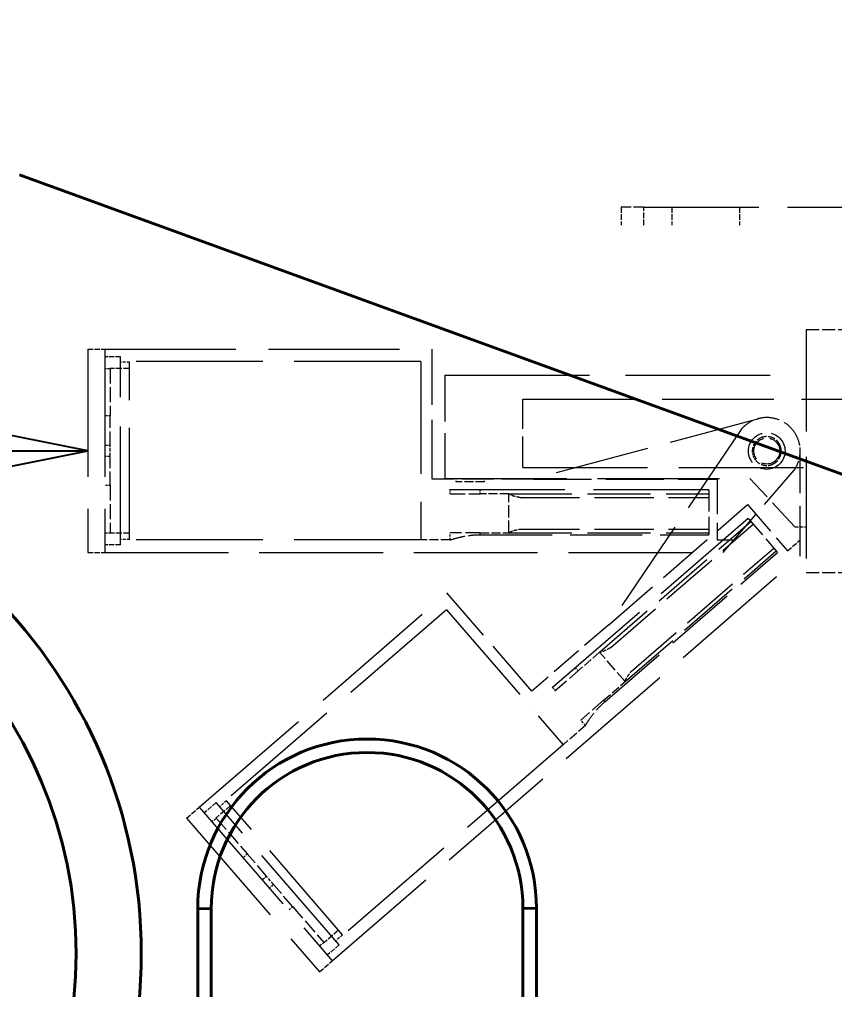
# Model space of a CAD drawing. Header units: millimetres. Extents: x 0 to 4205, y 0 to 2970.
# Drawn here: x 1498.4 to 1570.6, y 1219.6 to 1305.5 of the extents above; entities that cross this region are included whole.
import ezdxf

# ---------------------------------------------------------------- set-up
doc = ezdxf.new("R2010")
doc.units = ezdxf.units.MM
doc.header["$LTSCALE"] = 5
doc.linetypes.add('DASHED', pattern=[0.2067, 0.1654, -0.0413])
for name, color, linetype, lineweight in [('가려진 것(ISO)', 2, 'DASHED', 18), ('가려진 좁은 것(ISO)', 2, 'DASHED', 18), ('가시적인 것(ISO)', 3, 'Continuous', 40), ('가시적인 좁은 것(ISO)', 3, 'Continuous', 35), ('기호(ISO)', 5, 'Continuous', 25), ('치수(ISO)', 2, 'Continuous', 25)]:
    doc.layers.add(name, color=color, linetype=linetype, lineweight=lineweight)
doc.styles.add('치수 텍스트_PSTEK_POSCO', font='isocp.shx')
doc.dimstyles.new('치수_PSTEK_POSCO', dxfattribs={"dimscale": 5, "dimtxt": 3, "dimasz": 2, "dimexe": 2, "dimexo": 2.5, "dimgap": 1, "dimtad": 1, "dimrnd": 1e-08, "dimdsep": 46, "dimtxsty": '치수 텍스트_PSTEK_POSCO', "dimcen": 0.09, "dimdle": 10, "dimclrd": 7, "dimclre": 7, "dimclrt": 2, "dimadec": 1, "dimazin": 2, "dimtfac": 1, "dimtmove": 0, "dimatfit": 3, "dimfxl": 0, "dimtolj": 1, "dimlwd": -1, "dimlwe": -1, "dimarcsym": 0})

# ---------------------------------------------------------------- blocks, each defined once
blk = doc.blocks.new('*D31')
at = {"layer": 'Defpoints', "color": 0}
for p in [(1501.704, 1531.017), (1189.688, 357.817), (1354.204, 357.817)]:
    blk.add_point(p, dxfattribs=at)
at = {"layer": '치수(ISO)', "color": 7}
for p, q in [((1489.204, 1531.017), (1179.688, 1531.017)), ((1189.688, 1521.017), (1189.688, 367.817)), ((1341.704, 357.817), (1179.688, 357.817))]:
    blk.add_line(p, q, dxfattribs=at)
for points in [[(1188.021, 1521.017), (1191.355, 1521.017), (1189.688, 1531.017)], [(1188.021, 367.817), (1191.355, 367.817), (1189.688, 357.817)]]:
    blk.add_solid(points, dxfattribs=at)
at = {"layer": '치수(ISO)', "color": 2, "insert": (1177.186, 920.717), "char_height": 15, "attachment_point": 4, "rotation": 90, "style": '치수 텍스트_PSTEK_POSCO'}
blk.add_mtext('\\A1;1173.2', dxfattribs=at)
blk = doc.blocks.new('품번기호11')
at = {"layer": '기호(ISO)', "color": 7}
for p, q in [((300.892, 253.468), (298.892, 253.868)), ((298.892, 253.468), (300.892, 253.468)), ((298.892, 253.068), (300.892, 253.468))]:
    blk.add_line(p, q, dxfattribs=at)
at = {"layer": '기호(ISO)', "color": 7, "flags": 128}
blk.add_lwpolyline([(298.892, 253.068), (300.892, 253.468)], dxfattribs=at)
at = {"layer": '기호(ISO)', "color": 7}
blk.add_solid([(298.892, 253.068), (300.892, 253.468), (298.892, 253.868), (298.892, 253.068)], dxfattribs=at)
blk = doc.blocks.new('*D61')
at = {"layer": 'Defpoints', "color": 0}
for p in [(1501.704, 1791.017), (1137.118, 357.817), (1354.204, 357.817)]:
    blk.add_point(p, dxfattribs=at)
at = {"layer": '치수(ISO)', "color": 7}
for p, q in [((1489.204, 1791.017), (1127.118, 1791.017)), ((1137.118, 1781.017), (1137.118, 367.817)), ((1341.704, 357.817), (1127.118, 357.817))]:
    blk.add_line(p, q, dxfattribs=at)
for points in [[(1135.451, 1781.017), (1138.785, 1781.017), (1137.118, 1791.017)], [(1135.451, 367.817), (1138.785, 367.817), (1137.118, 357.817)]]:
    blk.add_solid(points, dxfattribs=at)
at = {"layer": '치수(ISO)', "color": 2, "insert": (1124.617, 1048.467), "char_height": 15, "attachment_point": 4, "rotation": 90, "style": '치수 텍스트_PSTEK_POSCO'}
blk.add_mtext('\\A1;1433.2', dxfattribs=at)

msp = doc.modelspace()

# ---------------------------------------------------------------- linework, layer by layer
at = {"layer": '가려진 것(ISO)', "ltscale": 1.077359}
msp.add_line((1553.7036, 1288.9175), (1551.7036, 1288.9175), dxfattribs=at)
at = {"layer": '가려진 것(ISO)', "ltscale": 0.609403}
for p, q in [((1551.7036, 1288.9175), (1551.7036, 1287.3175)), ((1553.7036, 1287.3175), (1553.7036, 1288.9175)), ((1556.2036, 1288.9175), (1556.2036, 1287.3175)), ((1562.2036, 1288.9175), (1562.2036, 1287.3175))]:
    msp.add_line(p, q, dxfattribs=at)
at = {"layer": '가려진 것(ISO)', "ltscale": 12.33672}
for p, q in [((1553.7036, 1288.9175), (1604.7036, 1288.9175)), ((1559.4599, 1263.8767), (1533.9599, 1263.8767)), ((1562.9634, 1261.3504), (1543.6748, 1244.671))]:
    msp.add_line(p, q, dxfattribs=at)
at = {"layer": '가려진 것(ISO)', "ltscale": 10.892476}
msp.add_line((1568.1036, 1278.0675), (1568.1036, 1256.5675), dxfattribs=at)
at = {"layer": '가려진 것(ISO)', "ltscale": 1.371282}
for p, q in [((1568.1036, 1278.0675), (1571.7036, 1278.0675)), ((1568.1036, 1256.5675), (1571.7036, 1256.5675))]:
    msp.add_line(p, q, dxfattribs=at)
at = {"layer": '가려진 것(ISO)', "ltscale": 13.678923}
for p, q in [((1504.4599, 1276.341), (1504.4599, 1258.341)), ((1505.9599, 1276.341), (1505.9599, 1258.341)), ((1505.9599, 1276.341), (1505.9599, 1258.341)), ((1514.3425, 1235.7845), (1526.1161, 1222.1691)), ((1514.3425, 1235.7845), (1526.1161, 1222.1691)), ((1513.2078, 1234.8034), (1524.9815, 1221.1879))]:
    msp.add_line(p, q, dxfattribs=at)
at = {"layer": '가려진 것(ISO)', "ltscale": 0.571309}
for p, q in [((1504.4599, 1276.341), (1505.9599, 1276.341)), ((1504.4599, 1258.341), (1505.9599, 1258.341)), ((1513.2078, 1234.8034), (1514.3425, 1235.7845)), ((1524.9815, 1221.1879), (1526.1161, 1222.1691))]:
    msp.add_line(p, q, dxfattribs=at)
at = {"layer": '가려진 것(ISO)', "ltscale": 14.029995}
for p, q in [((1505.9599, 1276.341), (1534.9599, 1276.341)), ((1514.3425, 1235.7845), (1536.2785, 1254.7532))]:
    msp.add_line(p, q, dxfattribs=at)
at = {"layer": '가려진 것(ISO)', "ltscale": 6.350344}
for p, q in [((1534.9599, 1264.841), (1534.9599, 1276.341)), ((1543.8005, 1246.0544), (1536.2785, 1254.7532))]:
    msp.add_line(p, q, dxfattribs=at)
at = {"layer": '가려진 것(ISO)', "ltscale": 0.533215}
for p, q in [((1507.3599, 1275.666), (1505.9599, 1275.666)), ((1507.3599, 1259.016), (1505.9599, 1259.016)), ((1515.843, 1236.1897), (1514.784, 1235.2739)), ((1526.7336, 1223.5954), (1525.6746, 1222.6796))]:
    msp.add_line(p, q, dxfattribs=at)
at = {"layer": '가려진 것(ISO)', "ltscale": 13.546203}
for p, q in [((1533.9599, 1275.241), (1505.9599, 1275.241)), ((1533.9599, 1259.441), (1505.9599, 1259.441)), ((1536.2416, 1253.2671), (1515.062, 1234.9525)), ((1546.5762, 1241.3157), (1525.3966, 1223.0011))]:
    msp.add_line(p, q, dxfattribs=at)
at = {"layer": '가려진 것(ISO)', "ltscale": 12.653004}
for p, q in [((1507.3599, 1259.016), (1507.3599, 1275.666)), ((1526.7336, 1223.5954), (1515.843, 1236.1897))]:
    msp.add_line(p, q, dxfattribs=at)
at = {"layer": '가려진 것(ISO)', "ltscale": 0.304651}
for p, q in [((1508.1599, 1275.191), (1507.3599, 1275.191)), ((1508.1599, 1259.491), (1507.3599, 1259.491)), ((1516.7588, 1236.3536), (1516.1536, 1235.8304)), ((1527.028, 1224.4779), (1526.4229, 1223.9547))]:
    msp.add_line(p, q, dxfattribs=at)
at = {"layer": '가려진 것(ISO)', "ltscale": 11.931061}
for p, q in [((1508.1599, 1259.491), (1508.1599, 1275.191)), ((1527.028, 1224.4779), (1516.7588, 1236.3536))]:
    msp.add_line(p, q, dxfattribs=at)
at = {"layer": '가려진 것(ISO)', "ltscale": 12.007054}
for p, q in [((1533.9599, 1275.241), (1533.9599, 1259.441)), ((1536.2416, 1253.2671), (1546.5762, 1241.3157))]:
    msp.add_line(p, q, dxfattribs=at)
at = {"layer": '가려진 것(ISO)', "ltscale": 0.19037}
for p, q in [((1505.9599, 1274.6255), (1506.4599, 1274.6255)), ((1506.4599, 1270.4297), (1505.9599, 1270.4297)), ((1506.4599, 1267.816), (1505.9599, 1267.816)), ((1505.9599, 1266.866), (1506.4599, 1266.866)), ((1506.4599, 1264.2523), (1505.9599, 1264.2523)), ((1506.4599, 1260.0564), (1505.9599, 1260.0564)), ((1515.4645, 1234.4869), (1515.8427, 1234.814)), ((1518.5872, 1231.6402), (1518.209, 1231.3131)), ((1520.2968, 1229.6631), (1519.9186, 1229.3361)), ((1520.54, 1228.6175), (1520.9182, 1228.9445)), ((1522.6278, 1226.9675), (1522.2496, 1226.6405)), ((1525.3723, 1223.7937), (1524.9941, 1223.4667))]:
    msp.add_line(p, q, dxfattribs=at)
at = {"layer": '가려진 것(ISO)', "ltscale": 0.180974}
for p, q in [((1506.4599, 1274.6255), (1506.4599, 1274.641)), ((1506.4599, 1260.041), (1506.4599, 1260.0564)), ((1515.8427, 1234.814), (1515.8326, 1234.8257)), ((1525.3824, 1223.782), (1525.3723, 1223.7937))]:
    msp.add_line(p, q, dxfattribs=at)
at = {"layer": '가려진 것(ISO)', "ltscale": 0.647497}
for p, q in [((1508.1599, 1274.641), (1506.4599, 1274.641)), ((1508.1599, 1260.041), (1506.4599, 1260.041)), ((1517.1185, 1235.9376), (1515.8326, 1234.8257)), ((1526.6683, 1224.894), (1525.3824, 1223.782))]:
    msp.add_line(p, q, dxfattribs=at)
at = {"layer": '가려진 것(ISO)', "ltscale": 1.598261}
for p, q in [((1506.4599, 1274.6255), (1506.4599, 1270.4297)), ((1506.4599, 1264.2523), (1506.4599, 1260.0564)), ((1515.8427, 1234.814), (1518.5872, 1231.6402)), ((1522.6278, 1226.9675), (1525.3723, 1223.7937))]:
    msp.add_line(p, q, dxfattribs=at)
at = {"layer": '가려진 것(ISO)', "ltscale": 4.969061}
msp.add_line((1536.1036, 1274.0425), (1536.1036, 1264.8925), dxfattribs=at)
at = {"layer": '가려진 것(ISO)', "ltscale": 15.481374}
msp.add_line((1536.1036, 1274.0425), (1568.1036, 1274.0425), dxfattribs=at)
at = {"layer": '가려진 것(ISO)', "ltscale": 3.313748}
msp.add_line((1543.0036, 1265.8691), (1543.0036, 1271.9175), dxfattribs=at)
at = {"layer": '가려진 것(ISO)', "ltscale": 11.94001}
msp.add_line((1543.0036, 1271.9175), (1604.7036, 1271.9175), dxfattribs=at)
at = {"layer": '가려진 것(ISO)', "ltscale": 1.506531}
for p, q in [((1506.4599, 1267.816), (1506.4599, 1270.4297)), ((1506.4599, 1264.2523), (1506.4599, 1266.866)), ((1520.2968, 1229.6631), (1518.5872, 1231.6402)), ((1522.6278, 1226.9675), (1520.9182, 1228.9445))]:
    msp.add_line(p, q, dxfattribs=at)
at = {"layer": '가려진 것(ISO)', "ltscale": 10.107878}
for p, q in [((1564.1191, 1270.2426), (1543.9599, 1264.841)), ((1562.3238, 1269.2132), (1550.6083, 1251.9413))]:
    msp.add_line(p, q, dxfattribs=at)
at = {"layer": '가려진 것(ISO)', "ltscale": 0.362048}
for p, q in [((1506.4599, 1266.866), (1506.4599, 1267.816)), ((1520.9182, 1228.9445), (1520.2968, 1229.6631))]:
    msp.add_line(p, q, dxfattribs=at)
at = {"layer": '가려진 것(ISO)', "ltscale": 5.417965}
for p, q in [((1567.5514, 1257.9993), (1567.5515, 1267.636)), ((1560.7384, 1258.341), (1567.0417, 1265.6302))]:
    msp.add_line(p, q, dxfattribs=at)
at = {"layer": '가려진 것(ISO)', "ltscale": 13.357493}
msp.add_line((1543.0036, 1265.8691), (1570.6136, 1265.8691), dxfattribs=at)
at = {"layer": '가려진 것(ISO)', "ltscale": 3.428354}
for p, q in [((1543.9599, 1264.841), (1534.9599, 1264.841)), ((1550.6083, 1251.9413), (1543.8005, 1246.0544))]:
    msp.add_line(p, q, dxfattribs=at)
at = {"layer": '가려진 것(ISO)', "ltscale": 13.062409}
msp.add_line((1536.1036, 1264.8925), (1563.1036, 1264.8925), dxfattribs=at)
at = {"layer": '가려진 것(ISO)', "ltscale": 0.114182}
for p, q in [((1537.1036, 1264.5925), (1537.1036, 1264.8925)), ((1539.6036, 1264.5925), (1539.6036, 1264.8925))]:
    msp.add_line(p, q, dxfattribs=at)
at = {"layer": '가려진 것(ISO)', "ltscale": 6.189915}
for p, q in [((1543.9599, 1264.841), (1560.2092, 1264.841)), ((1550.6083, 1251.9413), (1562.8995, 1262.5699))]:
    msp.add_line(p, q, dxfattribs=at)
at = {"layer": '가려진 것(ISO)', "ltscale": 3.758081}
for p, q in [((1560.2092, 1264.841), (1560.2092, 1259.441)), ((1562.8995, 1262.5699), (1566.4316, 1258.4852))]:
    msp.add_line(p, q, dxfattribs=at)
at = {"layer": '가려진 것(ISO)', "ltscale": 3.511024}
msp.add_line((1567.1036, 1260.5925), (1563.1036, 1264.8925), dxfattribs=at)
at = {"layer": '가려진 것(ISO)', "ltscale": 0.133229}
for p, q in [((1536.5599, 1263.5267), (1536.5599, 1263.8767)), ((1545.8704, 1246.1069), (1545.6415, 1246.3716))]:
    msp.add_line(p, q, dxfattribs=at)
at = {"layer": '가려진 것(ISO)', "ltscale": 0.952248}
msp.add_line((1539.6036, 1264.5925), (1537.1036, 1264.5925), dxfattribs=at)
at = {"layer": '가려진 것(ISO)', "ltscale": 2.319817}
for p, q in [((1559.4599, 1263.8767), (1559.4599, 1259.9069)), ((1562.9634, 1261.3504), (1565.56, 1258.3475))]:
    msp.add_line(p, q, dxfattribs=at)
at = {"layer": '가려진 것(ISO)', "ltscale": 1.597225}
for p, q in [((1536.5599, 1263.5267), (1539.2293, 1263.5267)), ((1539.2299, 1260.0767), (1536.5605, 1260.0767)), ((1545.8704, 1246.1069), (1547.8896, 1247.8529)), ((1550.1467, 1245.2437), (1548.1275, 1243.4976))]:
    msp.add_line(p, q, dxfattribs=at)
at = {"layer": '가려진 것(ISO)', "ltscale": 0.963896}
for p, q in [((1541.7599, 1263.5267), (1539.2293, 1263.5267)), ((1549.8038, 1249.5082), (1547.8896, 1247.8529))]:
    msp.add_line(p, q, dxfattribs=at)
at = {"layer": '가려진 것(ISO)', "ltscale": 6.742526}
for p, q in [((1541.7599, 1263.5267), (1559.4599, 1263.5267)), ((1549.8038, 1249.5082), (1563.1923, 1261.0856)), ((1541.7599, 1260.0767), (1559.4599, 1260.0767)), ((1552.0604, 1246.8985), (1565.4489, 1258.476))]:
    msp.add_line(p, q, dxfattribs=at)
at = {"layer": '가려진 것(ISO)', "ltscale": 1.314141}
for p, q in [((1541.7599, 1260.0767), (1541.7599, 1263.5267)), ((1552.0604, 1246.8985), (1549.8038, 1249.5082))]:
    msp.add_line(p, q, dxfattribs=at)
at = {"layer": '가려진 것(ISO)', "ltscale": 6.357661}
for p, q in [((1542.7702, 1263.1958), (1559.4599, 1263.1958)), ((1542.7702, 1260.4076), (1559.4599, 1260.4076)), ((1550.7844, 1249.9187), (1563.4088, 1260.8353)), ((1552.6082, 1247.8097), (1565.2325, 1258.7263))]:
    msp.add_line(p, q, dxfattribs=at)
at = {"layer": '가려진 것(ISO)', "ltscale": 0.380839}
msp.add_line((1567.1036, 1260.5925), (1568.1036, 1260.5925), dxfattribs=at)
at = {"layer": '가려진 것(ISO)', "ltscale": 0.242085}
for p, q in [((1536.5605, 1259.441), (1536.5605, 1260.0767)), ((1548.5433, 1243.0167), (1548.1275, 1243.4976))]:
    msp.add_line(p, q, dxfattribs=at)
at = {"layer": '가려진 것(ISO)', "ltscale": 0.963676}
for p, q in [((1539.2299, 1260.0767), (1541.7599, 1260.0767)), ((1550.1467, 1245.2437), (1552.0604, 1246.8985))]:
    msp.add_line(p, q, dxfattribs=at)
at = {"layer": '가려진 것(ISO)', "ltscale": 7.706303}
for p, q in [((1539.2299, 1259.9069), (1559.4599, 1259.9069)), ((1550.2578, 1245.1152), (1565.56, 1258.3475))]:
    msp.add_line(p, q, dxfattribs=at)
at = {"layer": '가려진 것(ISO)', "ltscale": 0.563839}
for p, q in [((1566.4316, 1258.4852), (1567.5514, 1259.4535)), ((1560.2092, 1259.441), (1561.6896, 1259.441))]:
    msp.add_line(p, q, dxfattribs=at)
at = {"layer": '가려진 것(ISO)', "ltscale": 0.990562}
for p, q in [((1536.5605, 1259.441), (1533.9599, 1259.441)), ((1548.5433, 1243.0167), (1546.5762, 1241.3157))]:
    msp.add_line(p, q, dxfattribs=at)
at = {"layer": '가려진 것(ISO)', "ltscale": 13.250731}
for p, q in [((1505.9599, 1258.341), (1560.7384, 1258.341)), ((1526.1161, 1222.1691), (1567.5514, 1257.9993))]:
    msp.add_line(p, q, dxfattribs=at)
at = {"layer": '가려진 것(ISO)', "ltscale": 3.87739}
msp.add_circle((1564.6036, 1267.3175), 1.62, dxfattribs=at)
at = {"layer": '가려진 것(ISO)', "ltscale": 2.752439}
msp.add_circle((1564.6036, 1267.3175), 1.15, dxfattribs=at)
at = {"layer": '가려진 것(ISO)', "ltscale": 2.36549}
msp.add_open_spline([(1567.3732, 1268.3756), (1567.2478, 1268.7021), (1567.0636, 1269.0057), (1566.601, 1269.5406), (1566.2833, 1269.7925), (1565.5765, 1270.146), (1565.1874, 1270.2479), (1564.4491, 1270.3015), (1564.0494, 1270.2569), (1563.299, 1270.0092), (1562.9482, 1269.8058), (1562.6642, 1269.5602), (1562.5441, 1269.4564), (1562.4293, 1269.34), (1562.3238, 1269.2132)], degree=3, knots=[1.25170132, 1.25170132, 1.25170132, 1.25170132, 1.35132314, 1.35132314, 1.46386226, 1.46386226, 1.57640138, 1.57640138, 1.68902279, 1.68902279, 1.80164419, 1.80164419, 1.80164419, 1.84927338, 1.84927338, 1.84927338, 1.84927338], dxfattribs=at)
at = {"layer": '가려진 것(ISO)', "ltscale": 0.583817}
msp.add_open_spline([(1564.1569, 1268.517), (1564.1423, 1268.5115), (1564.1278, 1268.5059), (1563.9558, 1268.4346), (1563.812, 1268.3361), (1563.585, 1268.109), (1563.4865, 1267.9652), (1563.359, 1267.6576), (1563.3267, 1267.495), (1563.3238, 1267.341)], degree=3, knots=[0.04388322, 0.04388322, 0.04388322, 0.04388322, 0.04828585, 0.04828585, 0.0965717, 0.0965717, 0.1448508, 0.1448508, 0.19078758, 0.19078758, 0.19078758, 0.19078758], dxfattribs=at)
at = {"layer": '가려진 것(ISO)', "ltscale": 0.757076}
msp.add_open_spline([(1565.7941, 1267.7876), (1565.74, 1267.9238), (1565.6624, 1268.05), (1565.4666, 1268.2764), (1565.33, 1268.3851), (1565.0249, 1268.5381), (1564.8564, 1268.5825), (1564.5361, 1268.6057), (1564.3629, 1268.5862), (1564.1862, 1268.5276), (1564.1715, 1268.5224), (1564.1569, 1268.517)], degree=3, knots=[-0.23465068, -0.23465068, -0.23465068, -0.23465068, -0.19312991, -0.19312991, -0.1448508, -0.1448508, -0.0965717, -0.0965717, -0.04828585, -0.04828585, -0.04388322, -0.04388322, -0.04388322, -0.04388322], dxfattribs=at)
at = {"layer": '가려진 것(ISO)', "ltscale": 1.100114}
msp.add_open_spline([(1567.0417, 1265.6302), (1567.1591, 1265.7998), (1567.2605, 1265.9848), (1567.493, 1266.5436), (1567.5686, 1266.9421), (1567.5686, 1267.6653), (1567.5037, 1268.0331), (1567.3733, 1268.3757)], degree=3, knots=[1.17884736, 1.17884736, 1.17884736, 1.17884736, 1.23870601, 1.23870601, 1.35132314, 1.35132314, 1.45567517, 1.45567517, 1.45567517, 1.45567517], dxfattribs=at)
at = {"layer": '가려진 것(ISO)', "ltscale": 0.173165}
msp.add_open_spline([(1563.3238, 1267.341), (1563.3237, 1267.3331), (1563.3236, 1267.3253), (1563.3236, 1267.1791), (1563.3474, 1267.0329), (1563.3956, 1266.8944)], degree=3, knots=[-0.581794196, -0.581794196, -0.581794196, -0.581794196, -0.579451869, -0.579451869, -0.537931099, -0.537931099, -0.537931099, -0.537931099], dxfattribs=at)
at = {"layer": '가려진 것(ISO)', "ltscale": 0.776294}
msp.add_open_spline([(1565.0503, 1266.118), (1565.0649, 1266.1234), (1565.0794, 1266.1291), (1565.2514, 1266.2004), (1565.3952, 1266.2988), (1565.6222, 1266.5259), (1565.7207, 1266.6696), (1565.8514, 1266.9849), (1565.8836, 1267.1565), (1565.8836, 1267.4716), (1565.8541, 1267.6355), (1565.7941, 1267.7876)], degree=3, knots=[-0.34240533, -0.34240533, -0.34240533, -0.34240533, -0.33800352, -0.33800352, -0.28971615, -0.28971615, -0.24142303, -0.24142303, -0.19312991, -0.19312991, -0.14688397, -0.14688397, -0.14688397, -0.14688397], dxfattribs=at)
at = {"layer": '가려진 것(ISO)', "ltscale": 0.17437}
msp.add_open_spline([(1563.3956, 1266.8943), (1563.447, 1266.7479), (1563.5259, 1266.6113), (1563.6202, 1266.4981)], degree=3, dxfattribs=at)
at = {"layer": '가려진 것(ISO)', "ltscale": 0.60183}
msp.add_open_spline([(1563.6202, 1266.4981), (1563.6252, 1266.4921), (1563.6303, 1266.4861), (1563.7407, 1266.3585), (1563.8773, 1266.2498), (1564.1824, 1266.0968), (1564.3509, 1266.0524), (1564.6712, 1266.0292), (1564.8443, 1266.0488), (1565.0211, 1266.1074), (1565.0357, 1266.1125), (1565.0503, 1266.118)], degree=3, knots=[-0.5817942, -0.5817942, -0.5817942, -0.5817942, -0.57945187, -0.57945187, -0.53115875, -0.53115875, -0.48286563, -0.48286563, -0.43457826, -0.43457826, -0.43017645, -0.43017645, -0.43017645, -0.43017645], dxfattribs=at)
at = {"layer": '가려진 것(ISO)', "ltscale": 0.424399}
for points, knots in [([(1542.7702, 1263.1958), (1542.5962, 1263.2364), (1542.4115, 1263.2662), (1542.1451, 1263.3381), (1542.059, 1263.3665), (1541.8977, 1263.4376), (1541.8256, 1263.4784), (1541.7599, 1263.5267)], [-0.11209994, -0.11209994, -0.11209994, -0.11209994, -0.05592661, -0.05592661, -0.02750081, -0.02750081, 0, 0, 0, 0]), ([(1541.7599, 1260.0767), (1541.8257, 1260.1251), (1541.8978, 1260.1659), (1542.0592, 1260.237), (1542.1454, 1260.2654), (1542.4117, 1260.3373), (1542.5963, 1260.3671), (1542.7702, 1260.4076)], [-0.10898707, -0.10898707, -0.10898707, -0.10898707, -0.08223427, -0.08223427, -0.05458161, -0.05458161, 0, 0, 0, 0]), ([(1550.7844, 1249.9187), (1550.6263, 1249.8356), (1550.4671, 1249.7373), (1550.2186, 1249.6175), (1550.1348, 1249.5826), (1549.9663, 1249.5309), (1549.8851, 1249.5146), (1549.8038, 1249.5082)], [-0.11209994, -0.11209994, -0.11209994, -0.11209994, -0.05592661, -0.05592661, -0.02750081, -0.02750081, 0, 0, 0, 0]), ([(1552.0604, 1246.8985), (1552.0785, 1246.9781), (1552.1064, 1247.0562), (1552.182, 1247.2156), (1552.2286, 1247.2934), (1552.383, 1247.522), (1552.5032, 1247.6653), (1552.6082, 1247.8097)], [-0.10898707, -0.10898707, -0.10898707, -0.10898707, -0.08223427, -0.08223427, -0.05458161, -0.05458161, 0, 0, 0, 0])]:
    msp.add_open_spline(points, degree=3, knots=knots, dxfattribs=at)
at = {"layer": '가려진 것(ISO)', "ltscale": 1.609069}
for points in [[(1536.5605, 1259.441), (1536.5877, 1259.4505), (1536.6286, 1259.4648), (1536.9018, 1259.551), (1537.1069, 1259.6123), (1537.5779, 1259.7285), (1537.8762, 1259.7913), (1538.533, 1259.8813), (1538.8917, 1259.9069), (1539.2299, 1259.9069)], [(1548.5433, 1243.0167), (1548.5577, 1243.0418), (1548.5792, 1243.0793), (1548.7296, 1243.3233), (1548.8446, 1243.5037), (1549.1249, 1243.8997), (1549.3094, 1244.1424), (1549.7474, 1244.6401), (1550.002, 1244.894), (1550.2578, 1245.1152)]]:
    msp.add_open_spline(points, degree=3, knots=[0.40571, 0.40571, 0.40571, 0.40571, 0.50711232, 0.50711232, 0.60851463, 0.60851463, 0.70996732, 0.70996732, 0.81142001, 0.81142001, 0.81142001, 0.81142001], dxfattribs=at)
at = {"layer": '가려진 좁은 것(ISO)', "ltscale": 0.133229}
for p, q in [((1539.2293, 1263.5267), (1539.2293, 1263.8767)), ((1547.8896, 1247.8529), (1547.6607, 1248.1177))]:
    msp.add_line(p, q, dxfattribs=at)
at = {"layer": '가려진 좁은 것(ISO)', "ltscale": 0.064598}
for p, q in [((1539.2299, 1259.9069), (1539.2299, 1260.0767)), ((1550.2578, 1245.1152), (1550.1467, 1245.2437))]:
    msp.add_line(p, q, dxfattribs=at)
at = {"layer": '가시적인 것(ISO)'}
for p, q in [((1597.7541, 1255.6268), (1498.4056, 1291.7867)), ((1514.2036, 518.8175), (1514.2036, 1226.8175)), ((1515.3954, 518.8175), (1515.3954, 1226.8175)), ((1543.0119, 1226.8175), (1543.0119, 518.8175)), ((1544.2036, 1226.8175), (1544.2036, 518.8175))]:
    msp.add_line(p, q, dxfattribs=at)
for radius in [45, 39.2265]:
    msp.add_circle((1464.2036, 1222.8175), radius, dxfattribs=at)
for radius in [15, 13.8082]:
    msp.add_arc((1529.2036, 1226.8175), radius, 0, 180, dxfattribs=at)
at = {"layer": '가시적인 좁은 것(ISO)'}
for p, q in [((1514.2036, 1226.8175), (1515.3954, 1226.8175)), ((1544.2036, 1226.8175), (1543.0119, 1226.8175))]:
    msp.add_line(p, q, dxfattribs=at)

# ---------------------------------------------------------------- block references
at = {"layer": '기호(ISO)', "xscale": 5, "yscale": 5, "zscale": 5}
msp.add_blockref('품번기호11', (0, 0), dxfattribs=at)

# ---------------------------------------------------------------- dimensions: what is measured, and where the dimension line sits
at = {"layer": '치수(ISO)', "color": 7}
for base, p1, angle, picture, middle in [((1137.1181, 357.8175), (1501.7036, 1791.0175), 270, '*D61', (1137.1181, 1074.4175)), ((1189.6879, 357.8175), (1501.7036, 1531.0175), 90, '*D31', (1189.6879, 944.4175))]:
    dim = msp.add_linear_dim(base=base, p1=p1, p2=(1354.2036, 357.8175), angle=angle, dimstyle='치수_PSTEK_POSCO', override={"dimdec": 2, "dimtp": 0, "dimtm": 0, "dimtdec": 2, "dimtofl": 0, "dimatfit": 1}, dxfattribs=at)
    dim.commit()
    dim.dimension.update_dxf_attribs({"geometry": picture, "text_midpoint": middle, "dimtype": 160})

doc.saveas('drawing.dxf')
